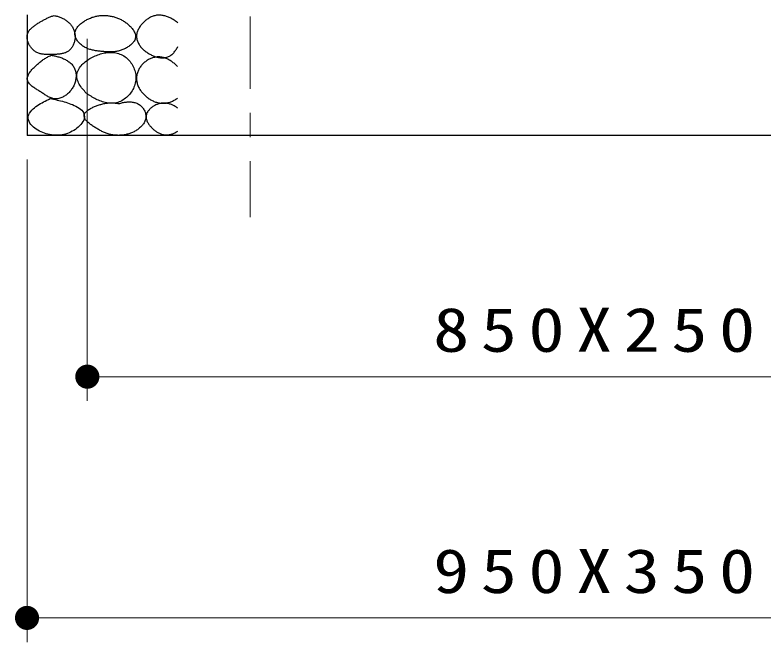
# Model space of a CAD drawing. Units: millimetres on the paper, scale 1:20. Extents: x -365 to 0, y -12 to 257.
# Drawn here: x -296.99 to -265.98, y 89.62 to 115.61 of the extents above; entities that cross this region are included whole.
import ezdxf

# ---------------------------------------------------------------- set-up
doc = ezdxf.new("R2010")
doc.units = ezdxf.units.MM
doc.linetypes.add('USER2', pattern=[6, 3, -1, 1, -1])
doc.layers.add('LY_1', color=7, linetype='Continuous', lineweight=13)
doc.styles.add('ＭＳ ゴシック', font='')
doc.styles.get('ＭＳ ゴシック').set_extended_font_data('MS Gothic')

# ---------------------------------------------------------------- blocks, each defined once
blk = doc.blocks.new('filled_dot')
at = {"color": 0, "linetype": 'Continuous', "lineweight": -2, "const_width": 1.25}
blk.add_lwpolyline([(-0.625, 0, 1), (0.625, 0, 1)], format="xyb", close=True, dxfattribs=at)

msp = doc.modelspace()

# ---------------------------------------------------------------- linework, layer by layer
at = {"layer": 'LY_1', "linetype": 'USER2'}
msp.add_line((-287.238, 187.551), (-287.238, 107.223), dxfattribs=at)
at = {"layer": 'LY_1', "lineweight": 25}
for p in [(-296.488, 115.616), (-248.988, 110.616)]:
    msp.add_line(p, (-296.488, 110.616), dxfattribs=at)
at = {"layer": 'LY_1'}
for p, q in [((-293.988, 114.616), (-293.988, 99.616)), ((-296.488, 109.616), (-296.488, 89.616)), ((-251.488, 100.616), (-293.988, 100.616)), ((-248.988, 90.616), (-296.488, 90.616))]:
    msp.add_line(p, q, dxfattribs=at)
at = {"layer": 'LY_1', "lineweight": 25}
for points, knots in [([(-295.366, 115.586), (-295.411, 115.572), (-295.456, 115.558), (-295.501, 115.541), (-295.545, 115.525), (-295.589, 115.506), (-295.632, 115.486), (-295.675, 115.467), (-295.717, 115.445), (-295.759, 115.423), (-295.801, 115.402), (-295.842, 115.378), (-295.883, 115.355), (-295.924, 115.331), (-295.964, 115.307), (-296.005, 115.282), (-296.045, 115.257), (-296.085, 115.232), (-296.125, 115.206), (-296.164, 115.18), (-296.203, 115.153), (-296.24, 115.123), (-296.277, 115.094), (-296.313, 115.063), (-296.345, 115.028), (-296.377, 114.994), (-296.408, 114.957), (-296.431, 114.916), (-296.454, 114.875), (-296.472, 114.829), (-296.481, 114.784), (-296.49, 114.738), (-296.489, 114.689), (-296.485, 114.642), (-296.48, 114.596), (-296.468, 114.549), (-296.454, 114.504), (-296.439, 114.459), (-296.419, 114.416), (-296.397, 114.374), (-296.375, 114.333), (-296.348, 114.293), (-296.319, 114.256), (-296.29, 114.219), (-296.258, 114.183), (-296.223, 114.152), (-296.187, 114.121), (-296.148, 114.093), (-296.107, 114.07), (-296.066, 114.047), (-296.022, 114.029), (-295.977, 114.015), (-295.932, 114), (-295.885, 113.991), (-295.839, 113.984), (-295.792, 113.977), (-295.745, 113.973), (-295.697, 113.971), (-295.65, 113.968), (-295.603, 113.968), (-295.555, 113.968), (-295.508, 113.968), (-295.461, 113.969), (-295.414, 113.971), (-295.366, 113.972), (-295.319, 113.973), (-295.272, 113.976), (-295.225, 113.979), (-295.177, 113.982), (-295.13, 113.988), (-295.084, 113.994), (-295.036, 114.002), (-294.991, 114.014), (-294.945, 114.026), (-294.899, 114.04), (-294.857, 114.061), (-294.815, 114.081), (-294.774, 114.107), (-294.738, 114.137), (-294.702, 114.167), (-294.67, 114.203), (-294.642, 114.241), (-294.614, 114.279), (-294.591, 114.321), (-294.571, 114.363), (-294.551, 114.406), (-294.535, 114.451), (-294.523, 114.497), (-294.511, 114.542), (-294.502, 114.589), (-294.498, 114.636), (-294.494, 114.683), (-294.494, 114.731), (-294.498, 114.778), (-294.502, 114.825), (-294.511, 114.872), (-294.524, 114.917), (-294.536, 114.963), (-294.554, 115.007), (-294.574, 115.05), (-294.594, 115.092), (-294.619, 115.133), (-294.646, 115.172), (-294.674, 115.21), (-294.705, 115.246), (-294.738, 115.28), (-294.771, 115.313), (-294.808, 115.344), (-294.846, 115.372), (-294.884, 115.4), (-294.924, 115.425), (-294.965, 115.448), (-295.007, 115.471), (-295.05, 115.491), (-295.093, 115.509), (-295.137, 115.527), (-295.182, 115.542), (-295.228, 115.555), (-295.273, 115.568), (-295.32, 115.577), (-295.366, 115.586)], [0, 0, 0, 0, 1, 1, 1, 2, 2, 2, 3, 3, 3, 4, 4, 4, 5, 5, 5, 6, 6, 6, 7, 7, 7, 8, 8, 8, 9, 9, 9, 10, 10, 10, 11, 11, 11, 12, 12, 12, 13, 13, 13, 14, 14, 14, 15, 15, 15, 16, 16, 16, 17, 17, 17, 18, 18, 18, 19, 19, 19, 20, 20, 20, 21, 21, 21, 22, 22, 22, 23, 23, 23, 24, 24, 24, 25, 25, 25, 26, 26, 26, 27, 27, 27, 28, 28, 28, 29, 29, 29, 30, 30, 30, 31, 31, 31, 32, 32, 32, 33, 33, 33, 34, 34, 34, 35, 35, 35, 36, 36, 36, 37, 37, 37, 38, 38, 38, 39, 39, 39, 40, 40, 40, 40]), ([(-293.395, 115.59), (-293.448, 115.586), (-293.501, 115.582), (-293.553, 115.573), (-293.605, 115.564), (-293.657, 115.552), (-293.708, 115.537), (-293.759, 115.522), (-293.809, 115.504), (-293.858, 115.484), (-293.907, 115.463), (-293.955, 115.44), (-294.002, 115.415), (-294.049, 115.39), (-294.095, 115.363), (-294.139, 115.334), (-294.183, 115.304), (-294.226, 115.273), (-294.266, 115.238), (-294.306, 115.204), (-294.346, 115.167), (-294.379, 115.126), (-294.412, 115.085), (-294.445, 115.041), (-294.465, 114.993), (-294.486, 114.945), (-294.502, 114.891), (-294.503, 114.839), (-294.505, 114.788), (-294.491, 114.733), (-294.474, 114.684), (-294.457, 114.634), (-294.428, 114.587), (-294.399, 114.544), (-294.369, 114.5), (-294.333, 114.46), (-294.296, 114.423), (-294.258, 114.385), (-294.216, 114.351), (-294.173, 114.321), (-294.13, 114.291), (-294.083, 114.265), (-294.035, 114.242), (-293.987, 114.219), (-293.937, 114.201), (-293.887, 114.184), (-293.836, 114.168), (-293.785, 114.155), (-293.733, 114.144), (-293.681, 114.133), (-293.628, 114.125), (-293.576, 114.117), (-293.523, 114.11), (-293.47, 114.105), (-293.417, 114.1), (-293.365, 114.095), (-293.312, 114.091), (-293.259, 114.087), (-293.206, 114.084), (-293.153, 114.081), (-293.1, 114.08), (-293.046, 114.079), (-292.993, 114.079), (-292.94, 114.082), (-292.887, 114.085), (-292.834, 114.09), (-292.782, 114.099), (-292.73, 114.108), (-292.678, 114.12), (-292.627, 114.135), (-292.576, 114.15), (-292.526, 114.168), (-292.478, 114.19), (-292.429, 114.211), (-292.381, 114.236), (-292.336, 114.263), (-292.291, 114.29), (-292.246, 114.32), (-292.205, 114.354), (-292.165, 114.387), (-292.124, 114.424), (-292.092, 114.465), (-292.059, 114.506), (-292.027, 114.552), (-292.01, 114.601), (-291.994, 114.65), (-291.986, 114.706), (-291.991, 114.757), (-291.996, 114.809), (-292.018, 114.861), (-292.04, 114.908), (-292.063, 114.956), (-292.094, 115), (-292.126, 115.042), (-292.158, 115.084), (-292.195, 115.123), (-292.233, 115.16), (-292.27, 115.198), (-292.311, 115.233), (-292.352, 115.266), (-292.394, 115.298), (-292.437, 115.329), (-292.482, 115.357), (-292.527, 115.385), (-292.574, 115.411), (-292.622, 115.434), (-292.669, 115.457), (-292.719, 115.478), (-292.768, 115.496), (-292.818, 115.514), (-292.869, 115.529), (-292.921, 115.542), (-292.972, 115.554), (-293.025, 115.564), (-293.077, 115.572), (-293.13, 115.58), (-293.183, 115.585), (-293.236, 115.588), (-293.289, 115.591), (-293.342, 115.591), (-293.395, 115.59)], [0, 0, 0, 0, 1, 1, 1, 2, 2, 2, 3, 3, 3, 4, 4, 4, 5, 5, 5, 6, 6, 6, 7, 7, 7, 8, 8, 8, 9, 9, 9, 10, 10, 10, 11, 11, 11, 12, 12, 12, 13, 13, 13, 14, 14, 14, 15, 15, 15, 16, 16, 16, 17, 17, 17, 18, 18, 18, 19, 19, 19, 20, 20, 20, 21, 21, 21, 22, 22, 22, 23, 23, 23, 24, 24, 24, 25, 25, 25, 26, 26, 26, 27, 27, 27, 28, 28, 28, 29, 29, 29, 30, 30, 30, 31, 31, 31, 32, 32, 32, 33, 33, 33, 34, 34, 34, 35, 35, 35, 36, 36, 36, 37, 37, 37, 38, 38, 38, 39, 39, 39, 40, 40, 40, 40]), ([(-290.238, 115.281), (-290.278, 115.313), (-290.318, 115.345), (-290.36, 115.374), (-290.402, 115.403), (-290.445, 115.43), (-290.49, 115.455), (-290.535, 115.479), (-290.581, 115.502), (-290.629, 115.521), (-290.676, 115.54), (-290.724, 115.557), (-290.774, 115.57), (-290.823, 115.582), (-290.874, 115.592), (-290.924, 115.597), (-290.975, 115.602), (-291.027, 115.604), (-291.077, 115.599), (-291.128, 115.595), (-291.179, 115.585), (-291.228, 115.57), (-291.276, 115.556), (-291.324, 115.537), (-291.37, 115.514), (-291.416, 115.491), (-291.46, 115.464), (-291.501, 115.435), (-291.543, 115.406), (-291.583, 115.374), (-291.621, 115.339), (-291.658, 115.305), (-291.694, 115.268), (-291.728, 115.229), (-291.761, 115.191), (-291.792, 115.15), (-291.82, 115.107), (-291.847, 115.064), (-291.873, 115.019), (-291.893, 114.972), (-291.913, 114.926), (-291.93, 114.876), (-291.939, 114.827), (-291.948, 114.777), (-291.952, 114.724), (-291.947, 114.674), (-291.943, 114.624), (-291.93, 114.573), (-291.913, 114.525), (-291.896, 114.477), (-291.872, 114.431), (-291.845, 114.388), (-291.818, 114.345), (-291.787, 114.304), (-291.753, 114.265), (-291.72, 114.227), (-291.683, 114.191), (-291.645, 114.157), (-291.607, 114.123), (-291.566, 114.092), (-291.524, 114.062), (-291.483, 114.033), (-291.439, 114.006), (-291.394, 113.982), (-291.349, 113.958), (-291.303, 113.935), (-291.256, 113.916), (-291.208, 113.897), (-291.16, 113.88), (-291.11, 113.867), (-291.061, 113.855), (-291.01, 113.844), (-290.96, 113.839), (-290.909, 113.835), (-290.857, 113.833), (-290.807, 113.838), (-290.756, 113.844), (-290.705, 113.854), (-290.657, 113.871), (-290.61, 113.889), (-290.564, 113.914), (-290.522, 113.943), (-290.481, 113.971), (-290.443, 114.007), (-290.408, 114.044), (-290.373, 114.082), (-290.342, 114.123), (-290.314, 114.165), (-290.286, 114.208), (-290.262, 114.253), (-290.238, 114.298)], [0, 0, 0, 0, 1, 1, 1, 2, 2, 2, 3, 3, 3, 4, 4, 4, 5, 5, 5, 6, 6, 6, 7, 7, 7, 8, 8, 8, 9, 9, 9, 10, 10, 10, 11, 11, 11, 12, 12, 12, 13, 13, 13, 14, 14, 14, 15, 15, 15, 16, 16, 16, 17, 17, 17, 18, 18, 18, 19, 19, 19, 20, 20, 20, 21, 21, 21, 22, 22, 22, 23, 23, 23, 24, 24, 24, 25, 25, 25, 26, 26, 26, 27, 27, 27, 28, 28, 28, 29, 29, 29, 30, 30, 30, 30]), ([(-295.493, 113.938), (-295.543, 113.915), (-295.594, 113.892), (-295.642, 113.866), (-295.691, 113.84), (-295.738, 113.811), (-295.784, 113.78), (-295.83, 113.75), (-295.875, 113.717), (-295.919, 113.683), (-295.962, 113.649), (-296.005, 113.613), (-296.047, 113.577), (-296.088, 113.54), (-296.129, 113.503), (-296.169, 113.464), (-296.208, 113.425), (-296.247, 113.386), (-296.283, 113.344), (-296.319, 113.302), (-296.355, 113.259), (-296.385, 113.213), (-296.414, 113.166), (-296.446, 113.117), (-296.46, 113.065), (-296.475, 113.013), (-296.485, 112.953), (-296.473, 112.902), (-296.462, 112.851), (-296.426, 112.801), (-296.392, 112.759), (-296.358, 112.716), (-296.312, 112.682), (-296.269, 112.648), (-296.225, 112.614), (-296.178, 112.584), (-296.132, 112.554), (-296.086, 112.523), (-296.038, 112.495), (-295.992, 112.464), (-295.945, 112.434), (-295.899, 112.404), (-295.853, 112.373), (-295.807, 112.343), (-295.761, 112.311), (-295.714, 112.283), (-295.666, 112.255), (-295.619, 112.225), (-295.568, 112.202), (-295.518, 112.18), (-295.466, 112.158), (-295.413, 112.146), (-295.359, 112.135), (-295.302, 112.13), (-295.248, 112.134), (-295.193, 112.138), (-295.138, 112.153), (-295.086, 112.171), (-295.034, 112.19), (-294.984, 112.216), (-294.937, 112.244), (-294.89, 112.273), (-294.846, 112.307), (-294.804, 112.343), (-294.762, 112.38), (-294.723, 112.42), (-294.688, 112.462), (-294.653, 112.504), (-294.62, 112.55), (-294.592, 112.598), (-294.564, 112.645), (-294.54, 112.695), (-294.52, 112.747), (-294.5, 112.798), (-294.484, 112.852), (-294.472, 112.906), (-294.461, 112.96), (-294.454, 113.016), (-294.453, 113.071), (-294.452, 113.126), (-294.455, 113.182), (-294.466, 113.236), (-294.476, 113.29), (-294.493, 113.344), (-294.516, 113.394), (-294.539, 113.443), (-294.57, 113.491), (-294.605, 113.533), (-294.64, 113.576), (-294.682, 113.614), (-294.724, 113.648), (-294.767, 113.683), (-294.815, 113.713), (-294.863, 113.74), (-294.91, 113.768), (-294.961, 113.792), (-295.012, 113.813), (-295.063, 113.834), (-295.115, 113.853), (-295.168, 113.869), (-295.221, 113.885), (-295.275, 113.899), (-295.329, 113.91), (-295.383, 113.922), (-295.438, 113.93), (-295.493, 113.938)], [0, 0, 0, 0, 1, 1, 1, 2, 2, 2, 3, 3, 3, 4, 4, 4, 5, 5, 5, 6, 6, 6, 7, 7, 7, 8, 8, 8, 9, 9, 9, 10, 10, 10, 11, 11, 11, 12, 12, 12, 13, 13, 13, 14, 14, 14, 15, 15, 15, 16, 16, 16, 17, 17, 17, 18, 18, 18, 19, 19, 19, 20, 20, 20, 21, 21, 21, 22, 22, 22, 23, 23, 23, 24, 24, 24, 25, 25, 25, 26, 26, 26, 27, 27, 27, 28, 28, 28, 29, 29, 29, 30, 30, 30, 31, 31, 31, 32, 32, 32, 33, 33, 33, 34, 34, 34, 35, 35, 35, 35]), ([(-294.03, 112.374), (-293.966, 112.328), (-293.902, 112.282), (-293.835, 112.24), (-293.769, 112.198), (-293.7, 112.159), (-293.63, 112.124), (-293.559, 112.089), (-293.487, 112.056), (-293.413, 112.03), (-293.339, 112.004), (-293.262, 111.981), (-293.185, 111.968), (-293.108, 111.954), (-293.028, 111.945), (-292.95, 111.948), (-292.872, 111.952), (-292.792, 111.964), (-292.718, 111.987), (-292.643, 112.009), (-292.57, 112.045), (-292.504, 112.086), (-292.437, 112.127), (-292.375, 112.178), (-292.319, 112.233), (-292.263, 112.287), (-292.212, 112.349), (-292.168, 112.414), (-292.124, 112.478), (-292.085, 112.548), (-292.055, 112.621), (-292.025, 112.693), (-292.001, 112.77), (-291.988, 112.847), (-291.974, 112.924), (-291.971, 113.004), (-291.976, 113.082), (-291.982, 113.16), (-291.998, 113.239), (-292.021, 113.314), (-292.044, 113.388), (-292.076, 113.462), (-292.115, 113.53), (-292.153, 113.599), (-292.199, 113.664), (-292.251, 113.723), (-292.303, 113.781), (-292.362, 113.836), (-292.426, 113.881), (-292.49, 113.926), (-292.561, 113.963), (-292.634, 113.991), (-292.707, 114.019), (-292.786, 114.037), (-292.863, 114.048), (-292.941, 114.058), (-293.021, 114.06), (-293.099, 114.055), (-293.177, 114.051), (-293.256, 114.039), (-293.333, 114.022), (-293.409, 114.005), (-293.485, 113.982), (-293.559, 113.955), (-293.633, 113.928), (-293.706, 113.897), (-293.776, 113.861), (-293.846, 113.825), (-293.914, 113.785), (-293.979, 113.74), (-294.043, 113.696), (-294.107, 113.647), (-294.163, 113.592), (-294.219, 113.537), (-294.274, 113.478), (-294.315, 113.412), (-294.356, 113.346), (-294.394, 113.272), (-294.409, 113.197), (-294.425, 113.122), (-294.424, 113.038), (-294.409, 112.962), (-294.395, 112.887), (-294.359, 112.813), (-294.322, 112.744), (-294.285, 112.675), (-294.238, 112.61), (-294.189, 112.549), (-294.14, 112.487), (-294.085, 112.43), (-294.03, 112.374)], [0, 0, 0, 0, 1, 1, 1, 2, 2, 2, 3, 3, 3, 4, 4, 4, 5, 5, 5, 6, 6, 6, 7, 7, 7, 8, 8, 8, 9, 9, 9, 10, 10, 10, 11, 11, 11, 12, 12, 12, 13, 13, 13, 14, 14, 14, 15, 15, 15, 16, 16, 16, 17, 17, 17, 18, 18, 18, 19, 19, 19, 20, 20, 20, 21, 21, 21, 22, 22, 22, 23, 23, 23, 24, 24, 24, 25, 25, 25, 26, 26, 26, 27, 27, 27, 28, 28, 28, 29, 29, 29, 30, 30, 30, 30]), ([(-290.254, 113.475), (-290.29, 113.511), (-290.326, 113.548), (-290.364, 113.581), (-290.403, 113.615), (-290.443, 113.646), (-290.485, 113.675), (-290.527, 113.704), (-290.57, 113.732), (-290.615, 113.755), (-290.66, 113.779), (-290.707, 113.801), (-290.755, 113.818), (-290.803, 113.835), (-290.852, 113.85), (-290.902, 113.858), (-290.952, 113.867), (-291.004, 113.872), (-291.055, 113.871), (-291.105, 113.87), (-291.157, 113.864), (-291.207, 113.853), (-291.256, 113.842), (-291.306, 113.827), (-291.353, 113.808), (-291.4, 113.788), (-291.446, 113.765), (-291.489, 113.738), (-291.533, 113.712), (-291.574, 113.682), (-291.613, 113.649), (-291.652, 113.616), (-291.688, 113.58), (-291.722, 113.541), (-291.755, 113.503), (-291.786, 113.461), (-291.813, 113.418), (-291.84, 113.375), (-291.864, 113.329), (-291.883, 113.282), (-291.903, 113.236), (-291.92, 113.187), (-291.931, 113.137), (-291.941, 113.087), (-291.948, 113.036), (-291.949, 112.985), (-291.95, 112.935), (-291.945, 112.883), (-291.936, 112.833), (-291.926, 112.783), (-291.911, 112.734), (-291.893, 112.686), (-291.874, 112.639), (-291.851, 112.593), (-291.826, 112.549), (-291.8, 112.505), (-291.771, 112.462), (-291.74, 112.422), (-291.708, 112.382), (-291.674, 112.344), (-291.638, 112.308), (-291.602, 112.272), (-291.564, 112.237), (-291.524, 112.206), (-291.484, 112.174), (-291.442, 112.144), (-291.399, 112.117), (-291.356, 112.091), (-291.311, 112.066), (-291.264, 112.045), (-291.218, 112.023), (-291.17, 112.005), (-291.122, 111.99), (-291.073, 111.975), (-291.023, 111.964), (-290.972, 111.957), (-290.922, 111.95), (-290.87, 111.946), (-290.82, 111.948), (-290.769, 111.95), (-290.717, 111.956), (-290.668, 111.967), (-290.618, 111.978), (-290.569, 111.993), (-290.522, 112.012), (-290.474, 112.03), (-290.428, 112.053), (-290.383, 112.077), (-290.339, 112.102), (-290.296, 112.131), (-290.254, 112.16)], [0, 0, 0, 0, 1, 1, 1, 2, 2, 2, 3, 3, 3, 4, 4, 4, 5, 5, 5, 6, 6, 6, 7, 7, 7, 8, 8, 8, 9, 9, 9, 10, 10, 10, 11, 11, 11, 12, 12, 12, 13, 13, 13, 14, 14, 14, 15, 15, 15, 16, 16, 16, 17, 17, 17, 18, 18, 18, 19, 19, 19, 20, 20, 20, 21, 21, 21, 22, 22, 22, 23, 23, 23, 24, 24, 24, 25, 25, 25, 26, 26, 26, 27, 27, 27, 28, 28, 28, 29, 29, 29, 30, 30, 30, 30]), ([(-295.534, 112.142), (-295.624, 112.099), (-295.714, 112.056), (-295.801, 112.008), (-295.888, 111.96), (-295.975, 111.911), (-296.056, 111.854), (-296.138, 111.797), (-296.224, 111.74), (-296.287, 111.666), (-296.351, 111.593), (-296.424, 111.502), (-296.438, 111.413), (-296.452, 111.324), (-296.416, 111.213), (-296.37, 111.13), (-296.324, 111.047), (-296.24, 110.978), (-296.163, 110.917), (-296.085, 110.856), (-295.996, 110.808), (-295.906, 110.766), (-295.816, 110.724), (-295.721, 110.691), (-295.625, 110.667), (-295.529, 110.644), (-295.429, 110.627), (-295.33, 110.623), (-295.231, 110.618), (-295.13, 110.623), (-295.032, 110.64), (-294.935, 110.657), (-294.838, 110.687), (-294.747, 110.725), (-294.656, 110.763), (-294.566, 110.811), (-294.485, 110.868), (-294.405, 110.924), (-294.324, 110.989), (-294.262, 111.065), (-294.2, 111.14), (-294.131, 111.232), (-294.115, 111.322), (-294.1, 111.412), (-294.122, 111.526), (-294.169, 111.604), (-294.216, 111.683), (-294.314, 111.741), (-294.397, 111.794), (-294.48, 111.846), (-294.575, 111.883), (-294.667, 111.919), (-294.76, 111.956), (-294.856, 111.984), (-294.951, 112.012), (-295.047, 112.039), (-295.144, 112.062), (-295.241, 112.084), (-295.338, 112.106), (-295.436, 112.124), (-295.534, 112.142)], [0, 0, 0, 0, 1, 1, 1, 2, 2, 2, 3, 3, 3, 4, 4, 4, 5, 5, 5, 6, 6, 6, 7, 7, 7, 8, 8, 8, 9, 9, 9, 10, 10, 10, 11, 11, 11, 12, 12, 12, 13, 13, 13, 14, 14, 14, 15, 15, 15, 16, 16, 16, 17, 17, 17, 18, 18, 18, 19, 19, 19, 20, 20, 20, 20]), ([(-292.679, 111.934), (-292.731, 111.943), (-292.783, 111.953), (-292.835, 111.958), (-292.888, 111.963), (-292.941, 111.966), (-292.993, 111.966), (-293.046, 111.966), (-293.099, 111.964), (-293.151, 111.958), (-293.204, 111.953), (-293.256, 111.944), (-293.308, 111.933), (-293.36, 111.923), (-293.411, 111.909), (-293.461, 111.894), (-293.512, 111.879), (-293.562, 111.862), (-293.612, 111.844), (-293.661, 111.825), (-293.71, 111.805), (-293.758, 111.782), (-293.805, 111.759), (-293.853, 111.735), (-293.897, 111.707), (-293.941, 111.679), (-293.987, 111.649), (-294.024, 111.612), (-294.06, 111.575), (-294.102, 111.531), (-294.114, 111.484), (-294.127, 111.437), (-294.118, 111.378), (-294.1, 111.331), (-294.082, 111.284), (-294.041, 111.243), (-294.006, 111.205), (-293.97, 111.166), (-293.928, 111.133), (-293.887, 111.1), (-293.846, 111.066), (-293.803, 111.036), (-293.759, 111.006), (-293.716, 110.976), (-293.671, 110.947), (-293.627, 110.919), (-293.582, 110.891), (-293.537, 110.864), (-293.49, 110.838), (-293.444, 110.813), (-293.397, 110.788), (-293.349, 110.766), (-293.302, 110.744), (-293.253, 110.724), (-293.203, 110.706), (-293.153, 110.689), (-293.102, 110.673), (-293.051, 110.661), (-293, 110.649), (-292.948, 110.639), (-292.895, 110.633), (-292.843, 110.626), (-292.79, 110.622), (-292.737, 110.621), (-292.685, 110.619), (-292.632, 110.621), (-292.579, 110.625), (-292.526, 110.629), (-292.474, 110.635), (-292.422, 110.645), (-292.37, 110.655), (-292.318, 110.667), (-292.268, 110.683), (-292.218, 110.698), (-292.168, 110.716), (-292.12, 110.738), (-292.071, 110.759), (-292.024, 110.783), (-291.979, 110.811), (-291.934, 110.838), (-291.89, 110.868), (-291.849, 110.901), (-291.808, 110.935), (-291.769, 110.97), (-291.734, 111.009), (-291.698, 111.049), (-291.665, 111.091), (-291.638, 111.136), (-291.612, 111.181), (-291.588, 111.23), (-291.574, 111.28), (-291.561, 111.33), (-291.555, 111.385), (-291.558, 111.437), (-291.561, 111.489), (-291.575, 111.542), (-291.593, 111.591), (-291.611, 111.64), (-291.638, 111.687), (-291.668, 111.73), (-291.697, 111.773), (-291.733, 111.814), (-291.773, 111.848), (-291.813, 111.882), (-291.858, 111.912), (-291.905, 111.935), (-291.952, 111.958), (-292.003, 111.975), (-292.054, 111.987), (-292.105, 111.998), (-292.159, 112.004), (-292.211, 112.007), (-292.264, 112.009), (-292.317, 112.007), (-292.369, 112.002), (-292.422, 111.997), (-292.474, 111.988), (-292.526, 111.977), (-292.577, 111.965), (-292.628, 111.95), (-292.679, 111.934)], [0, 0, 0, 0, 1, 1, 1, 2, 2, 2, 3, 3, 3, 4, 4, 4, 5, 5, 5, 6, 6, 6, 7, 7, 7, 8, 8, 8, 9, 9, 9, 10, 10, 10, 11, 11, 11, 12, 12, 12, 13, 13, 13, 14, 14, 14, 15, 15, 15, 16, 16, 16, 17, 17, 17, 18, 18, 18, 19, 19, 19, 20, 20, 20, 21, 21, 21, 22, 22, 22, 23, 23, 23, 24, 24, 24, 25, 25, 25, 26, 26, 26, 27, 27, 27, 28, 28, 28, 29, 29, 29, 30, 30, 30, 31, 31, 31, 32, 32, 32, 33, 33, 33, 34, 34, 34, 35, 35, 35, 36, 36, 36, 37, 37, 37, 38, 38, 38, 39, 39, 39, 40, 40, 40, 40]), ([(-290.238, 111.748), (-290.276, 111.773), (-290.313, 111.798), (-290.352, 111.82), (-290.391, 111.842), (-290.431, 111.863), (-290.472, 111.881), (-290.512, 111.899), (-290.555, 111.915), (-290.598, 111.928), (-290.641, 111.94), (-290.685, 111.95), (-290.729, 111.955), (-290.773, 111.96), (-290.819, 111.961), (-290.863, 111.958), (-290.908, 111.955), (-290.953, 111.947), (-290.996, 111.936), (-291.039, 111.925), (-291.082, 111.91), (-291.123, 111.892), (-291.164, 111.874), (-291.204, 111.854), (-291.242, 111.83), (-291.28, 111.807), (-291.317, 111.781), (-291.351, 111.752), (-291.385, 111.722), (-291.418, 111.691), (-291.445, 111.656), (-291.473, 111.621), (-291.499, 111.583), (-291.517, 111.543), (-291.535, 111.502), (-291.549, 111.457), (-291.553, 111.414), (-291.556, 111.37), (-291.549, 111.323), (-291.538, 111.281), (-291.527, 111.238), (-291.507, 111.196), (-291.486, 111.157), (-291.465, 111.118), (-291.439, 111.08), (-291.412, 111.045), (-291.385, 111.009), (-291.356, 110.975), (-291.325, 110.943), (-291.294, 110.91), (-291.261, 110.879), (-291.227, 110.851), (-291.192, 110.822), (-291.156, 110.795), (-291.119, 110.771), (-291.081, 110.747), (-291.041, 110.725), (-291.001, 110.707), (-290.96, 110.688), (-290.918, 110.672), (-290.874, 110.661), (-290.831, 110.649), (-290.786, 110.641), (-290.742, 110.638), (-290.698, 110.636), (-290.652, 110.637), (-290.608, 110.644), (-290.564, 110.65), (-290.52, 110.662), (-290.478, 110.676), (-290.435, 110.69), (-290.394, 110.708), (-290.354, 110.729), (-290.314, 110.749), (-290.276, 110.773), (-290.238, 110.797)], [0, 0, 0, 0, 1, 1, 1, 2, 2, 2, 3, 3, 3, 4, 4, 4, 5, 5, 5, 6, 6, 6, 7, 7, 7, 8, 8, 8, 9, 9, 9, 10, 10, 10, 11, 11, 11, 12, 12, 12, 13, 13, 13, 14, 14, 14, 15, 15, 15, 16, 16, 16, 17, 17, 17, 18, 18, 18, 19, 19, 19, 20, 20, 20, 21, 21, 21, 22, 22, 22, 23, 23, 23, 24, 24, 24, 25, 25, 25, 25])]:
    msp.add_open_spline(points, degree=3, knots=knots, dxfattribs=at)

# ---------------------------------------------------------------- block references
at = {"layer": 'LY_1', "xscale": 0.4, "yscale": 0.4}
for p in [(-293.988, 100.616), (-296.488, 90.616)]:
    msp.add_blockref('filled_dot', p, dxfattribs=at)

# ---------------------------------------------------------------- texts
at = {"layer": 'LY_1', "char_height": 1.833, "attachment_point": 8, "style": 'ＭＳ ゴシック'}
for s, insert in [('\\T1.32;\\W1.2;850X250', (-272.738, 101.616)), ('\\T1.32;\\W1.2;950X350', (-272.738, 91.616))]:
    msp.add_mtext(s, dxfattribs=dict(at, insert=insert))

doc.saveas('drawing.dxf')
